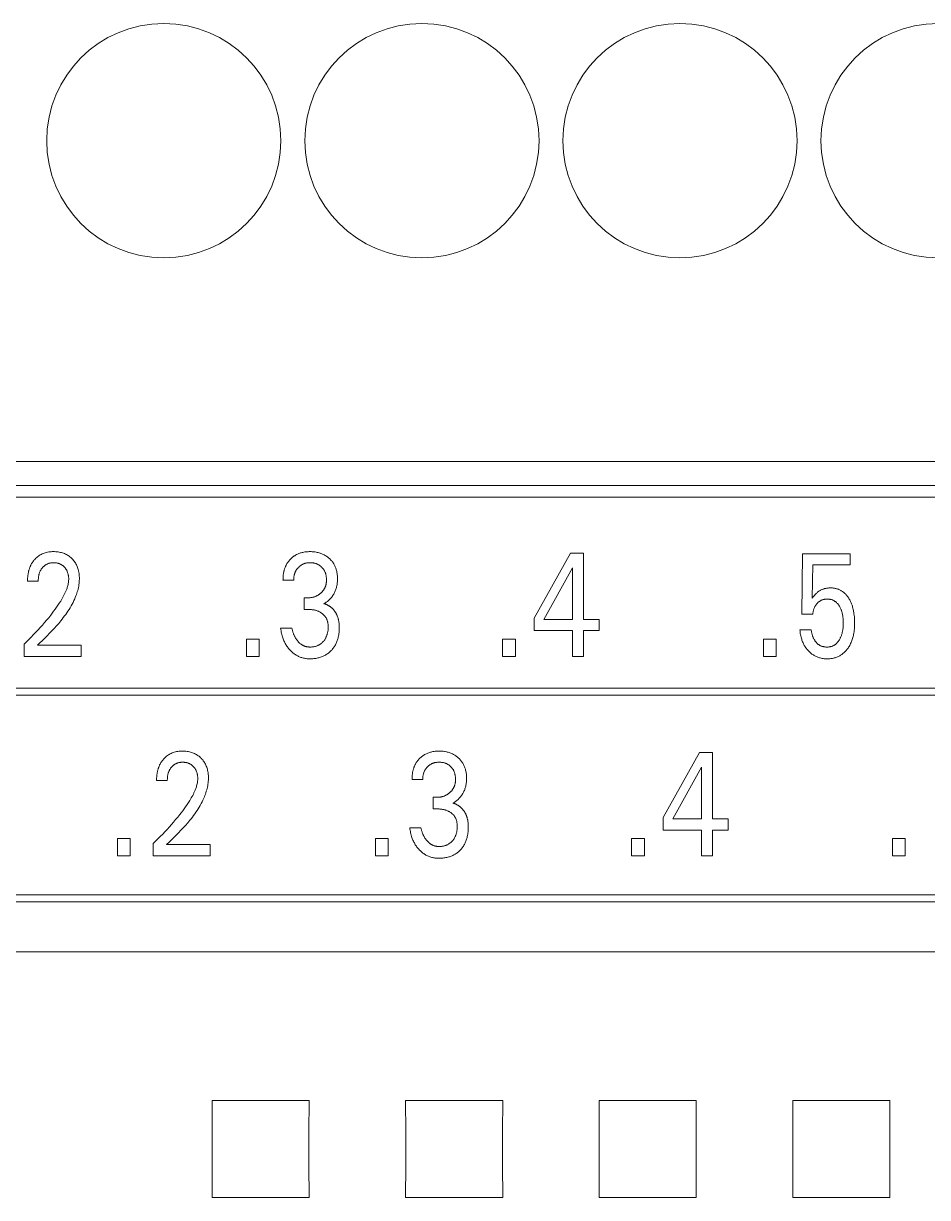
# Model space of a CAD drawing. Header units: millimetres. Extents: x 0 to 420, y 0 to 297.
# Drawn here: x 214.25 to 228.26, y 182.96 to 201.15 of the extents above; entities that cross this region are included whole.
import ezdxf

# ---------------------------------------------------------------- set-up
doc = ezdxf.new("R2010")
doc.units = ezdxf.units.MM
doc.layers.add('eProC - L2', color=41, linetype='Continuous', lineweight=20)

msp = doc.modelspace()

# ---------------------------------------------------------------- linework, layer by layer
at = {"layer": 'eProC - L2', "linetype": 'Continuous'}
for p, q in [((194.214, 194.363), (238.634, 194.363)), ((194.214, 193.996), (238.634, 193.996)), ((237.924, 193.815), (193.424, 193.815)), ((222.164, 191.939), (222.728, 192.945)), ((222.728, 192.945), (222.93, 192.945)), ((222.93, 192.945), (222.93, 191.92)), ((226.311, 192.001), (226.322, 192.936)), ((226.322, 192.936), (227.063, 192.936)), ((227.063, 192.936), (227.063, 192.762)), ((222.759, 192.718), (222.313, 191.92)), ((222.759, 191.92), (222.759, 192.718)), ((226.482, 192.762), (226.472, 192.247)), ((227.063, 192.762), (226.482, 192.762)), ((214.478, 192.513), (214.312, 192.513)), ((218.437, 192.529), (218.271, 192.529)), ((218.598, 192.073), (218.598, 192.253)), ((218.598, 192.253), (218.655, 192.253)), ((218.668, 192.073), (218.598, 192.073)), ((222.164, 191.746), (222.164, 191.939)), ((222.313, 191.92), (222.759, 191.92)), ((222.93, 191.92), (223.172, 191.92)), ((223.172, 191.92), (223.172, 191.746)), ((226.482, 192.001), (226.311, 192.001)), ((218.235, 191.782), (218.41, 191.782)), ((222.759, 191.746), (222.164, 191.746)), ((222.759, 191.345), (222.759, 191.746)), ((222.93, 191.746), (222.93, 191.345)), ((223.172, 191.746), (222.93, 191.746)), ((226.282, 191.757), (226.457, 191.757)), ((214.26, 191.345), (214.26, 191.537)), ((214.468, 191.52), (215.142, 191.52)), ((215.142, 191.52), (215.142, 191.345)), ((217.705, 191.345), (217.705, 191.615)), ((217.705, 191.615), (217.902, 191.615)), ((217.902, 191.615), (217.902, 191.345)), ((221.675, 191.345), (221.675, 191.615)), ((221.675, 191.615), (221.873, 191.615)), ((221.873, 191.615), (221.873, 191.345)), ((225.718, 191.345), (225.718, 191.615)), ((225.718, 191.615), (225.915, 191.615)), ((225.915, 191.615), (225.915, 191.345)), ((215.142, 191.345), (214.26, 191.345)), ((217.902, 191.345), (217.705, 191.345)), ((221.873, 191.345), (221.675, 191.345)), ((222.93, 191.345), (222.759, 191.345)), ((225.915, 191.345), (225.718, 191.345)), ((200.525, 190.855), (235.806, 190.855)), ((200.415, 190.745), (235.916, 190.745)), ((224.164, 188.849), (224.728, 189.855)), ((224.728, 189.855), (224.93, 189.855)), ((224.93, 189.855), (224.93, 188.83)), ((224.759, 189.628), (224.313, 188.83)), ((224.759, 188.83), (224.759, 189.628)), ((216.478, 189.423), (216.312, 189.423)), ((220.437, 189.439), (220.271, 189.439)), ((220.598, 188.983), (220.598, 189.163)), ((220.598, 189.163), (220.655, 189.163)), ((220.668, 188.983), (220.598, 188.983)), ((224.164, 188.656), (224.164, 188.849)), ((224.313, 188.83), (224.759, 188.83)), ((224.93, 188.83), (225.172, 188.83)), ((225.172, 188.83), (225.172, 188.656)), ((220.235, 188.692), (220.41, 188.692)), ((224.759, 188.656), (224.164, 188.656)), ((224.759, 188.255), (224.759, 188.656)), ((224.93, 188.656), (224.93, 188.255)), ((225.172, 188.656), (224.93, 188.656)), ((215.705, 188.255), (215.705, 188.525)), ((215.705, 188.525), (215.903, 188.525)), ((215.903, 188.525), (215.903, 188.255)), ((216.26, 188.255), (216.26, 188.447)), ((216.468, 188.43), (217.142, 188.43)), ((217.142, 188.43), (217.142, 188.255)), ((219.705, 188.255), (219.705, 188.525)), ((219.705, 188.525), (219.902, 188.525)), ((219.902, 188.525), (219.902, 188.255)), ((223.675, 188.255), (223.675, 188.525)), ((223.675, 188.525), (223.873, 188.525)), ((223.873, 188.525), (223.873, 188.255)), ((227.718, 188.255), (227.718, 188.525)), ((227.718, 188.525), (227.915, 188.525)), ((227.915, 188.525), (227.915, 188.255)), ((215.903, 188.255), (215.705, 188.255)), ((217.142, 188.255), (216.26, 188.255)), ((219.902, 188.255), (219.705, 188.255)), ((223.873, 188.255), (223.675, 188.255)), ((224.93, 188.255), (224.759, 188.255)), ((227.915, 188.255), (227.718, 188.255)), ((202.346, 187.545), (237.934, 187.545)), ((202.456, 187.655), (237.824, 187.655)), ((243.537, 186.772), (178.324, 186.771)), ((218.676, 184.467), (217.172, 184.467)), ((221.676, 184.467), (220.172, 184.467)), ((224.676, 184.467), (223.172, 184.467)), ((227.676, 184.467), (226.172, 184.467)), ((218.676, 182.964), (217.172, 182.964)), ((221.676, 182.964), (220.172, 182.964)), ((224.676, 182.964), (223.172, 182.964)), ((227.676, 182.964), (226.172, 182.964))]:
    msp.add_line(p, q, dxfattribs=at)
for points in [[(214.468, 191.52), (214.505, 191.557), (214.542, 191.594), (214.58, 191.63), (214.616, 191.667), (214.653, 191.705), (214.689, 191.742), (214.725, 191.78), (214.76, 191.819), (214.795, 191.858), (214.828, 191.898), (214.848, 191.922), (214.867, 191.947), (214.886, 191.972), (214.904, 191.997), (214.922, 192.022), (214.939, 192.048), (214.956, 192.074), (214.973, 192.101), (214.988, 192.128), (215.003, 192.155), (215.018, 192.183), (215.031, 192.211), (215.044, 192.24), (215.053, 192.261), (215.061, 192.282), (215.069, 192.303), (215.077, 192.324), (215.083, 192.346), (215.09, 192.368), (215.095, 192.39), (215.1, 192.412), (215.105, 192.434), (215.109, 192.456), (215.112, 192.478), (215.114, 192.5), (215.115, 192.523), (215.116, 192.545), (215.116, 192.567), (215.115, 192.588), (215.113, 192.61), (215.111, 192.631), (215.107, 192.653), (215.103, 192.674), (215.099, 192.69), (215.094, 192.706), (215.089, 192.721), (215.083, 192.737), (215.077, 192.752), (215.07, 192.767), (215.062, 192.781), (215.054, 192.795), (215.045, 192.808), (215.036, 192.82), (215.027, 192.833), (215.016, 192.845), (215.006, 192.856), (214.994, 192.867), (214.982, 192.878), (214.97, 192.889), (214.957, 192.898), (214.943, 192.907), (214.93, 192.916), (214.915, 192.924), (214.9, 192.931), (214.885, 192.938), (214.87, 192.944), (214.854, 192.949), (214.838, 192.954), (214.822, 192.958), (214.804, 192.962), (214.786, 192.964), (214.768, 192.967), (214.75, 192.968), (214.732, 192.969), (214.714, 192.969), (214.696, 192.969), (214.677, 192.968), (214.659, 192.966), (214.64, 192.964), (214.622, 192.961), (214.604, 192.956), (214.587, 192.952), (214.571, 192.947), (214.555, 192.941), (214.539, 192.934), (214.524, 192.926), (214.509, 192.918), (214.495, 192.909), (214.481, 192.9), (214.468, 192.89), (214.455, 192.879), (214.443, 192.868)], [(218.906, 192.164), (218.917, 192.17), (218.928, 192.177), (218.939, 192.184), (218.949, 192.192), (218.96, 192.199), (218.97, 192.208), (218.98, 192.216), (218.99, 192.225), (218.999, 192.235), (219.008, 192.244), (219.018, 192.255), (219.026, 192.265), (219.035, 192.276), (219.043, 192.287), (219.05, 192.299), (219.057, 192.31), (219.064, 192.322), (219.07, 192.335), (219.076, 192.347), (219.082, 192.36), (219.087, 192.373), (219.092, 192.386), (219.096, 192.4), (219.1, 192.413), (219.103, 192.427), (219.106, 192.441), (219.109, 192.456), (219.111, 192.471), (219.113, 192.487), (219.114, 192.502), (219.115, 192.517), (219.116, 192.532), (219.116, 192.547), (219.116, 192.564), (219.115, 192.58), (219.114, 192.596), (219.113, 192.612), (219.111, 192.628), (219.108, 192.644), (219.105, 192.659), (219.101, 192.675), (219.098, 192.687), (219.094, 192.7), (219.09, 192.712), (219.085, 192.724), (219.08, 192.736), (219.075, 192.748), (219.069, 192.76), (219.063, 192.771), (219.057, 192.782), (219.05, 192.793), (219.043, 192.804), (219.035, 192.814), (219.027, 192.824), (219.019, 192.834), (219.01, 192.843), (219.001, 192.852), (218.992, 192.861), (218.983, 192.87), (218.972, 192.879), (218.96, 192.888), (218.949, 192.896), (218.937, 192.904), (218.925, 192.911), (218.912, 192.918), (218.899, 192.925), (218.886, 192.931), (218.873, 192.937), (218.859, 192.942), (218.845, 192.947), (218.831, 192.951), (218.817, 192.955), (218.803, 192.958), (218.787, 192.961), (218.772, 192.964), (218.756, 192.966), (218.741, 192.967), (218.725, 192.968), (218.709, 192.969), (218.693, 192.969), (218.677, 192.969), (218.661, 192.968), (218.644, 192.967), (218.628, 192.966), (218.612, 192.964), (218.596, 192.961), (218.58, 192.958), (218.567, 192.955), (218.555, 192.951), (218.542, 192.948), (218.53, 192.943), (218.518, 192.939), (218.506, 192.934), (218.494, 192.929), (218.482, 192.923), (218.467, 192.915)], [(214.443, 192.868), (214.436, 192.861), (214.428, 192.854), (214.423, 192.848), (214.418, 192.842), (214.412, 192.836), (214.407, 192.829), (214.402, 192.823), (214.398, 192.816), (214.393, 192.81), (214.388, 192.803), (214.384, 192.796), (214.38, 192.79), (214.375, 192.783), (214.371, 192.776), (214.368, 192.769), (214.364, 192.761), (214.36, 192.754), (214.357, 192.746), (214.353, 192.738), (214.35, 192.73), (214.347, 192.722), (214.344, 192.714), (214.341, 192.706), (214.338, 192.698), (214.336, 192.69), (214.333, 192.681), (214.331, 192.673), (214.329, 192.665), (214.327, 192.656), (214.325, 192.648), (214.323, 192.638), (214.321, 192.628), (214.32, 192.617), (214.318, 192.607), (214.317, 192.597), (214.316, 192.586), (214.315, 192.576), (214.314, 192.565), (214.313, 192.555), (214.313, 192.545), (214.313, 192.534), (214.312, 192.524), (214.312, 192.513)], [(214.478, 192.513), (214.478, 192.524), (214.479, 192.534), (214.479, 192.544), (214.48, 192.554), (214.481, 192.565), (214.482, 192.575), (214.484, 192.585), (214.486, 192.595), (214.487, 192.604), (214.489, 192.613), (214.492, 192.622), (214.494, 192.63), (214.497, 192.639), (214.5, 192.647), (214.503, 192.656), (214.507, 192.664), (214.51, 192.671), (214.514, 192.678), (214.517, 192.684), (214.521, 192.691), (214.525, 192.697), (214.529, 192.703), (214.534, 192.709), (214.538, 192.715), (214.543, 192.721), (214.548, 192.726), (214.553, 192.732), (214.558, 192.737), (214.563, 192.741), (214.568, 192.746), (214.574, 192.751), (214.579, 192.755), (214.585, 192.759), (214.591, 192.763), (214.597, 192.767), (214.603, 192.77), (214.609, 192.774), (214.615, 192.777), (214.622, 192.779), (214.628, 192.782), (214.635, 192.784), (214.641, 192.787), (214.648, 192.789), (214.656, 192.791), (214.664, 192.792), (214.673, 192.794), (214.681, 192.795), (214.689, 192.796), (214.697, 192.796), (214.706, 192.797), (214.714, 192.797), (214.722, 192.797), (214.73, 192.797), (214.739, 192.796), (214.747, 192.795), (214.755, 192.794), (214.763, 192.793), (214.771, 192.792), (214.779, 192.79), (214.786, 192.788), (214.793, 192.786), (214.8, 192.783), (214.807, 192.781), (214.814, 192.778), (214.821, 192.775), (214.828, 192.772), (214.834, 192.768), (214.841, 192.764), (214.847, 192.761), (214.853, 192.756), (214.859, 192.752), (214.865, 192.747), (214.87, 192.742), (214.876, 192.737), (214.881, 192.732), (214.886, 192.727), (214.891, 192.722), (214.896, 192.716), (214.9, 192.71), (214.904, 192.704), (214.908, 192.698), (214.912, 192.692), (214.916, 192.686), (214.919, 192.68), (214.923, 192.673), (214.926, 192.666), (214.929, 192.659), (214.932, 192.652), (214.934, 192.644), (214.937, 192.637), (214.939, 192.629), (214.941, 192.622), (214.942, 192.614), (214.944, 192.606), (214.946, 192.597), (214.947, 192.588), (214.948, 192.58), (214.949, 192.571), (214.95, 192.562), (214.95, 192.554), (214.95, 192.545), (214.95, 192.536)], [(218.467, 192.915), (218.46, 192.911), (218.453, 192.906), (218.446, 192.902), (218.439, 192.897), (218.432, 192.892), (218.425, 192.887), (218.419, 192.882), (218.412, 192.876), (218.406, 192.871), (218.399, 192.865), (218.393, 192.859), (218.388, 192.854), (218.382, 192.848), (218.376, 192.842), (218.371, 192.836), (218.366, 192.829), (218.36, 192.823), (218.355, 192.817), (218.35, 192.81), (218.346, 192.803), (218.341, 192.797), (218.337, 192.79), (218.332, 192.783), (218.328, 192.776), (218.324, 192.768), (218.32, 192.761), (218.316, 192.753), (218.313, 192.745), (218.309, 192.737), (218.306, 192.729), (218.303, 192.721), (218.3, 192.713), (218.297, 192.705), (218.295, 192.697), (218.292, 192.689), (218.29, 192.681), (218.288, 192.672), (218.286, 192.664), (218.283, 192.654), (218.281, 192.643), (218.28, 192.633), (218.278, 192.623), (218.276, 192.613), (218.275, 192.602), (218.274, 192.592), (218.273, 192.581), (218.273, 192.571), (218.272, 192.561), (218.272, 192.55), (218.272, 192.54), (218.271, 192.529)], [(218.437, 192.529), (218.438, 192.538), (218.438, 192.547), (218.438, 192.556), (218.439, 192.565), (218.44, 192.574), (218.441, 192.583), (218.443, 192.592), (218.444, 192.6), (218.446, 192.609), (218.448, 192.617), (218.45, 192.625), (218.453, 192.632), (218.455, 192.64), (218.458, 192.648), (218.461, 192.655), (218.465, 192.662), (218.468, 192.669), (218.472, 192.676), (218.476, 192.683), (218.48, 192.69), (218.485, 192.696), (218.489, 192.702), (218.494, 192.708), (218.499, 192.714), (218.505, 192.72), (218.51, 192.726), (218.516, 192.731), (218.521, 192.736), (218.527, 192.742), (218.533, 192.746), (218.54, 192.751), (218.546, 192.756), (218.553, 192.76), (218.559, 192.764), (218.566, 192.768), (218.573, 192.771), (218.58, 192.775), (218.587, 192.778), (218.595, 192.781), (218.602, 192.783), (218.61, 192.786), (218.617, 192.788), (218.625, 192.79), (218.633, 192.791), (218.641, 192.793), (218.65, 192.794), (218.658, 192.795), (218.666, 192.796), (218.675, 192.797), (218.683, 192.797), (218.691, 192.797), (218.7, 192.797), (218.709, 192.797), (218.717, 192.796), (218.726, 192.795), (218.734, 192.794), (218.743, 192.793), (218.751, 192.791), (218.76, 192.79), (218.767, 192.788), (218.775, 192.786), (218.783, 192.783), (218.79, 192.781), (218.797, 192.778), (218.805, 192.775), (218.812, 192.771), (218.819, 192.768), (218.826, 192.764), (218.832, 192.76), (218.839, 192.756), (218.845, 192.751), (218.852, 192.746), (218.858, 192.742), (218.864, 192.736), (218.869, 192.731), (218.875, 192.726), (218.88, 192.72), (218.885, 192.714), (218.89, 192.709), (218.895, 192.702), (218.899, 192.696), (218.904, 192.69), (218.908, 192.683), (218.912, 192.677), (218.915, 192.67), (218.919, 192.662), (218.922, 192.655), (218.925, 192.647), (218.928, 192.64), (218.931, 192.632), (218.933, 192.624), (218.935, 192.617), (218.937, 192.609), (218.939, 192.6), (218.941, 192.591), (218.942, 192.582), (218.943, 192.573), (218.944, 192.564), (218.945, 192.554), (218.945, 192.545), (218.945, 192.536), (218.946, 192.527)], [(214.95, 192.536), (214.949, 192.521), (214.948, 192.506), (214.946, 192.491), (214.944, 192.476), (214.941, 192.461), (214.937, 192.446), (214.933, 192.431), (214.929, 192.417), (214.924, 192.402), (214.919, 192.388), (214.911, 192.366), (214.902, 192.345), (214.892, 192.324), (214.882, 192.304), (214.872, 192.283), (214.861, 192.263), (214.849, 192.243), (214.838, 192.224), (214.826, 192.204), (214.805, 192.172), (214.784, 192.14), (214.762, 192.108), (214.74, 192.077), (214.717, 192.046), (214.694, 192.015), (214.671, 191.985), (214.64, 191.946), (214.608, 191.908), (214.576, 191.87), (214.544, 191.832), (214.51, 191.794), (214.476, 191.756), (214.441, 191.719), (214.407, 191.683), (214.37, 191.646), (214.334, 191.609), (214.297, 191.573), (214.26, 191.537)], [(218.946, 192.527), (218.945, 192.52), (218.945, 192.512), (218.945, 192.505), (218.944, 192.498), (218.943, 192.49), (218.942, 192.483), (218.941, 192.475), (218.94, 192.468), (218.938, 192.461), (218.937, 192.454), (218.935, 192.447), (218.933, 192.44), (218.931, 192.434), (218.929, 192.428), (218.926, 192.422), (218.924, 192.417), (218.921, 192.411), (218.918, 192.405), (218.916, 192.399), (218.912, 192.394), (218.909, 192.388), (218.906, 192.383), (218.902, 192.377), (218.899, 192.372), (218.895, 192.367), (218.891, 192.361), (218.886, 192.356), (218.882, 192.351), (218.878, 192.347), (218.873, 192.342), (218.868, 192.337), (218.863, 192.333), (218.859, 192.328), (218.854, 192.324), (218.848, 192.32), (218.843, 192.315), (218.837, 192.311), (218.832, 192.307), (218.826, 192.303), (218.82, 192.299), (218.814, 192.296), (218.808, 192.292), (218.802, 192.289), (218.796, 192.285), (218.79, 192.282), (218.783, 192.279), (218.776, 192.276), (218.769, 192.273), (218.762, 192.271), (218.755, 192.268), (218.747, 192.266), (218.74, 192.264), (218.733, 192.262), (218.725, 192.26), (218.718, 192.258), (218.71, 192.257), (218.702, 192.256), (218.694, 192.255), (218.687, 192.254), (218.679, 192.253), (218.671, 192.253), (218.663, 192.253), (218.655, 192.253)], [(227.124, 191.982), (227.12, 192.011), (227.118, 192.027), (227.115, 192.043), (227.112, 192.059), (227.108, 192.075), (227.104, 192.091), (227.1, 192.107), (227.095, 192.123), (227.09, 192.138), (227.086, 192.151), (227.081, 192.163), (227.076, 192.175), (227.071, 192.188), (227.066, 192.199), (227.06, 192.211), (227.054, 192.223), (227.047, 192.235), (227.04, 192.246), (227.035, 192.255), (227.029, 192.264), (227.022, 192.273), (227.016, 192.281), (227.009, 192.29), (227.002, 192.298), (226.995, 192.306), (226.988, 192.313), (226.98, 192.321), (226.972, 192.328), (226.964, 192.335), (226.957, 192.342), (226.949, 192.348), (226.941, 192.353), (226.932, 192.359), (226.924, 192.364), (226.915, 192.369), (226.906, 192.373), (226.897, 192.378), (226.888, 192.382), (226.879, 192.386), (226.87, 192.389), (226.86, 192.392), (226.85, 192.395), (226.84, 192.398), (226.829, 192.4), (226.819, 192.402), (226.809, 192.403), (226.798, 192.405), (226.788, 192.406), (226.777, 192.406), (226.767, 192.407), (226.756, 192.407), (226.745, 192.407), (226.733, 192.406), (226.721, 192.405), (226.709, 192.404), (226.697, 192.402), (226.686, 192.4), (226.674, 192.398), (226.665, 192.396), (226.656, 192.393), (226.647, 192.39), (226.637, 192.387), (226.628, 192.383), (226.62, 192.38), (226.611, 192.375), (226.602, 192.371), (226.594, 192.366), (226.586, 192.361), (226.578, 192.356), (226.57, 192.351), (226.562, 192.345), (226.555, 192.339), (226.548, 192.333), (226.54, 192.326), (226.53, 192.316), (226.52, 192.305), (226.508, 192.292), (226.497, 192.278), (226.485, 192.263), (226.472, 192.247)], [(226.482, 192.001), (226.483, 192.011), (226.484, 192.02), (226.486, 192.03), (226.488, 192.04), (226.49, 192.049), (226.492, 192.059), (226.495, 192.068), (226.497, 192.077), (226.5, 192.085), (226.503, 192.094), (226.507, 192.102), (226.511, 192.11), (226.515, 192.118), (226.519, 192.126), (226.524, 192.133), (226.528, 192.14), (226.533, 192.147), (226.539, 192.154), (226.544, 192.161), (226.55, 192.167), (226.556, 192.173), (226.562, 192.179), (226.567, 192.184), (226.574, 192.189), (226.58, 192.194), (226.586, 192.199), (226.593, 192.203), (226.6, 192.207), (226.606, 192.211), (226.613, 192.215), (226.62, 192.218), (226.627, 192.221), (226.635, 192.223), (226.642, 192.226), (226.649, 192.228), (226.657, 192.23), (226.665, 192.231), (226.673, 192.232), (226.681, 192.233), (226.689, 192.234), (226.697, 192.234), (226.706, 192.235), (226.713, 192.234), (226.721, 192.234), (226.729, 192.233), (226.736, 192.233), (226.744, 192.232), (226.751, 192.23), (226.759, 192.229), (226.766, 192.227), (226.774, 192.225), (226.781, 192.222), (226.788, 192.22), (226.795, 192.217), (226.801, 192.214), (226.808, 192.21), (226.814, 192.207), (226.82, 192.203), (226.826, 192.199), (226.832, 192.194), (226.838, 192.19), (226.844, 192.185), (226.85, 192.179), (226.857, 192.173), (226.863, 192.166), (226.869, 192.16), (226.874, 192.153), (226.88, 192.146), (226.885, 192.138), (226.89, 192.131), (226.894, 192.123), (226.899, 192.115), (226.904, 192.106), (226.909, 192.097), (226.913, 192.088), (226.917, 192.079), (226.921, 192.069), (226.925, 192.06), (226.928, 192.05), (226.932, 192.038), (226.935, 192.026), (226.939, 192.014), (226.942, 192.002), (226.944, 191.99), (226.946, 191.977), (226.948, 191.965), (226.95, 191.951), (226.952, 191.937), (226.953, 191.922), (226.954, 191.908), (226.955, 191.894), (226.955, 191.88), (226.955, 191.866), (226.955, 191.85), (226.954, 191.834), (226.954, 191.818), (226.952, 191.802), (226.951, 191.786)], [(218.668, 192.073), (218.679, 192.073), (218.69, 192.073), (218.7, 192.072), (218.711, 192.072), (218.722, 192.07), (218.733, 192.069), (218.744, 192.067), (218.753, 192.065), (218.763, 192.063), (218.773, 192.061), (218.783, 192.058), (218.792, 192.055), (218.802, 192.052), (218.811, 192.048), (218.82, 192.045), (218.829, 192.041), (218.837, 192.036), (218.846, 192.032), (218.854, 192.027), (218.862, 192.022), (218.87, 192.017), (218.877, 192.012), (218.883, 192.007), (218.889, 192.002), (218.895, 191.997), (218.901, 191.992), (218.906, 191.986), (218.912, 191.981), (218.917, 191.975), (218.922, 191.969), (218.927, 191.962), (218.931, 191.956), (218.935, 191.949), (218.939, 191.943), (218.943, 191.936), (218.947, 191.929), (218.95, 191.922), (218.953, 191.915), (218.956, 191.908), (218.958, 191.9), (218.961, 191.893), (218.963, 191.884), (218.965, 191.874), (218.967, 191.865), (218.968, 191.856), (218.97, 191.846), (218.971, 191.837), (218.971, 191.827), (218.972, 191.818), (218.972, 191.808), (218.972, 191.796), (218.971, 191.784), (218.971, 191.773), (218.97, 191.761), (218.969, 191.749), (218.967, 191.738), (218.965, 191.726), (218.963, 191.714), (218.961, 191.705), (218.958, 191.696), (218.956, 191.687), (218.953, 191.678), (218.95, 191.669), (218.947, 191.661), (218.943, 191.652), (218.94, 191.644), (218.936, 191.635), (218.931, 191.628), (218.927, 191.62), (218.923, 191.612), (218.918, 191.605), (218.913, 191.598), (218.907, 191.591), (218.902, 191.584), (218.896, 191.578), (218.89, 191.571), (218.884, 191.565), (218.877, 191.559), (218.871, 191.553), (218.864, 191.547), (218.857, 191.541), (218.849, 191.536), (218.842, 191.531), (218.834, 191.526), (218.826, 191.522), (218.818, 191.518), (218.81, 191.514), (218.802, 191.511), (218.793, 191.507), (218.785, 191.505), (218.776, 191.502), (218.768, 191.5), (218.758, 191.497), (218.749, 191.495), (218.739, 191.494), (218.729, 191.493), (218.72, 191.492), (218.71, 191.491), (218.7, 191.491), (218.691, 191.491)], [(219.138, 191.879), (219.136, 191.887), (219.135, 191.894), (219.134, 191.902), (219.132, 191.91), (219.13, 191.917), (219.128, 191.925), (219.126, 191.933), (219.124, 191.94), (219.122, 191.948), (219.119, 191.955), (219.117, 191.963), (219.114, 191.969), (219.112, 191.976), (219.109, 191.982), (219.106, 191.989), (219.103, 191.995), (219.1, 192.001), (219.097, 192.007), (219.093, 192.014), (219.09, 192.02), (219.086, 192.026), (219.082, 192.032), (219.078, 192.038), (219.074, 192.043), (219.07, 192.049), (219.066, 192.055), (219.061, 192.06), (219.057, 192.066), (219.052, 192.071), (219.047, 192.076), (219.043, 192.082), (219.038, 192.087), (219.033, 192.091), (219.028, 192.096), (219.023, 192.1), (219.018, 192.105), (219.012, 192.109), (219.007, 192.113), (219.002, 192.117), (218.996, 192.121), (218.991, 192.125), (218.985, 192.129), (218.979, 192.132), (218.973, 192.136), (218.968, 192.139), (218.962, 192.142), (218.956, 192.145), (218.95, 192.148), (218.943, 192.151), (218.937, 192.154), (218.931, 192.156), (218.925, 192.158), (218.918, 192.16), (218.912, 192.162), (218.906, 192.164)], [(218.235, 191.782), (218.238, 191.762), (218.241, 191.743), (218.245, 191.724), (218.249, 191.704), (218.253, 191.685), (218.258, 191.666), (218.264, 191.647), (218.269, 191.632), (218.274, 191.617), (218.28, 191.602), (218.286, 191.588), (218.293, 191.574), (218.3, 191.559), (218.307, 191.546), (218.315, 191.532), (218.322, 191.519), (218.33, 191.506), (218.339, 191.494), (218.348, 191.482), (218.357, 191.47), (218.367, 191.459), (218.376, 191.448), (218.387, 191.437), (218.397, 191.427), (218.407, 191.417), (218.418, 191.408), (218.429, 191.398), (218.44, 191.39), (218.452, 191.381), (218.463, 191.373), (218.475, 191.366), (218.487, 191.359), (218.499, 191.353), (218.512, 191.347), (218.524, 191.341), (218.537, 191.336), (218.55, 191.331), (218.563, 191.327), (218.576, 191.323), (218.59, 191.32), (218.604, 191.317), (218.618, 191.315), (218.632, 191.313), (218.646, 191.311), (218.66, 191.31), (218.675, 191.31), (218.689, 191.309), (218.704, 191.309), (218.72, 191.31), (218.735, 191.311), (218.75, 191.312), (218.766, 191.314), (218.781, 191.316), (218.796, 191.319), (218.811, 191.322), (218.825, 191.325), (218.839, 191.329), (218.852, 191.333), (218.866, 191.338), (218.879, 191.343), (218.892, 191.348), (218.905, 191.354), (218.917, 191.361), (218.93, 191.367), (218.941, 191.374), (218.953, 191.382), (218.965, 191.39), (218.976, 191.398), (218.986, 191.406), (218.997, 191.415), (219.007, 191.425), (219.017, 191.435), (219.027, 191.445), (219.036, 191.455), (219.045, 191.466), (219.053, 191.477), (219.061, 191.488), (219.069, 191.499), (219.076, 191.511), (219.083, 191.523), (219.09, 191.536), (219.096, 191.549), (219.102, 191.562), (219.107, 191.576), (219.112, 191.59), (219.117, 191.603), (219.121, 191.617), (219.125, 191.631), (219.128, 191.646), (219.132, 191.664), (219.135, 191.682), (219.138, 191.7), (219.14, 191.718), (219.141, 191.737), (219.142, 191.755), (219.143, 191.774), (219.143, 191.792), (219.143, 191.81), (219.142, 191.827), (219.141, 191.844), (219.14, 191.862), (219.138, 191.879)], [(226.282, 191.757), (226.284, 191.738), (226.286, 191.72), (226.289, 191.701), (226.292, 191.682), (226.296, 191.664), (226.3, 191.645), (226.305, 191.627), (226.31, 191.613), (226.314, 191.599), (226.32, 191.584), (226.325, 191.571), (226.331, 191.557), (226.337, 191.543), (226.344, 191.53), (226.351, 191.517), (226.359, 191.504), (226.366, 191.492), (226.374, 191.481), (226.383, 191.469), (226.391, 191.458), (226.4, 191.447), (226.41, 191.436), (226.42, 191.426), (226.429, 191.417), (226.439, 191.408), (226.449, 191.399), (226.459, 191.391), (226.469, 191.383), (226.48, 191.375), (226.491, 191.368), (226.502, 191.361), (226.514, 191.355), (226.525, 191.349), (226.537, 191.343), (226.549, 191.338), (226.561, 191.334), (226.573, 191.329), (226.585, 191.326), (226.598, 191.322), (226.613, 191.319), (226.628, 191.316), (226.643, 191.313), (226.659, 191.311), (226.674, 191.31), (226.69, 191.309), (226.706, 191.309), (226.719, 191.309), (226.733, 191.31), (226.747, 191.311), (226.761, 191.312), (226.775, 191.314), (226.789, 191.316), (226.802, 191.319), (226.816, 191.322), (226.829, 191.326), (226.841, 191.33), (226.854, 191.335), (226.866, 191.339), (226.878, 191.345), (226.889, 191.35), (226.901, 191.356), (226.912, 191.363), (226.923, 191.37), (226.934, 191.377), (226.945, 191.385), (226.955, 191.394), (226.965, 191.403), (226.975, 191.412), (226.985, 191.421), (226.994, 191.431), (227.003, 191.441), (227.011, 191.452), (227.019, 191.462), (227.029, 191.475), (227.038, 191.488), (227.046, 191.502), (227.054, 191.516), (227.061, 191.53), (227.068, 191.544), (227.075, 191.559), (227.081, 191.573), (227.087, 191.59), (227.093, 191.606), (227.098, 191.623), (227.103, 191.639), (227.107, 191.656), (227.111, 191.673), (227.115, 191.69), (227.118, 191.707), (227.121, 191.729), (227.124, 191.752), (227.126, 191.774), (227.128, 191.796), (227.129, 191.819), (227.13, 191.841), (227.13, 191.864), (227.13, 191.887), (227.129, 191.911), (227.128, 191.935), (227.126, 191.958), (227.124, 191.982)], [(218.691, 191.491), (218.684, 191.491), (218.677, 191.491), (218.67, 191.492), (218.663, 191.492), (218.657, 191.493), (218.65, 191.494), (218.643, 191.495), (218.636, 191.496), (218.63, 191.498), (218.623, 191.5), (218.617, 191.501), (218.612, 191.503), (218.606, 191.505), (218.6, 191.508), (218.595, 191.51), (218.589, 191.512), (218.584, 191.515), (218.578, 191.518), (218.573, 191.521), (218.568, 191.524), (218.563, 191.527), (218.557, 191.531), (218.551, 191.535), (218.545, 191.539), (218.54, 191.543), (218.535, 191.548), (218.529, 191.553), (218.524, 191.557), (218.519, 191.562), (218.514, 191.567), (218.509, 191.572), (218.504, 191.578), (218.499, 191.584), (218.494, 191.59), (218.489, 191.597), (218.484, 191.603), (218.479, 191.61), (218.475, 191.616), (218.47, 191.623), (218.466, 191.63), (218.462, 191.637), (218.458, 191.645), (218.454, 191.652), (218.45, 191.66), (218.446, 191.668), (218.443, 191.676), (218.44, 191.684), (218.436, 191.692), (218.433, 191.7), (218.43, 191.71), (218.426, 191.72), (218.423, 191.73), (218.42, 191.741), (218.418, 191.751), (218.415, 191.761), (218.413, 191.772), (218.41, 191.782)], [(226.951, 191.786), (226.948, 191.766), (226.947, 191.755), (226.945, 191.744), (226.943, 191.733), (226.94, 191.723), (226.938, 191.712), (226.935, 191.701), (226.932, 191.69), (226.928, 191.68), (226.925, 191.67), (226.922, 191.66), (226.918, 191.651), (226.914, 191.641), (226.909, 191.632), (226.905, 191.623), (226.9, 191.614), (226.895, 191.605), (226.891, 191.598), (226.887, 191.591), (226.882, 191.584), (226.877, 191.578), (226.872, 191.571), (226.867, 191.565), (226.862, 191.559), (226.856, 191.553), (226.851, 191.547), (226.845, 191.542), (226.84, 191.537), (226.834, 191.533), (226.829, 191.529), (226.823, 191.525), (226.818, 191.521), (226.812, 191.518), (226.806, 191.514), (226.8, 191.511), (226.794, 191.508), (226.788, 191.506), (226.781, 191.503), (226.774, 191.501), (226.767, 191.499), (226.759, 191.497), (226.752, 191.495), (226.744, 191.494), (226.737, 191.493), (226.729, 191.492), (226.721, 191.491), (226.713, 191.491), (226.706, 191.491), (226.698, 191.491), (226.691, 191.491), (226.684, 191.491), (226.676, 191.492), (226.669, 191.493), (226.662, 191.494), (226.654, 191.495), (226.647, 191.497), (226.64, 191.498), (226.633, 191.5), (226.626, 191.502), (226.619, 191.505), (226.613, 191.507), (226.606, 191.51), (226.599, 191.513), (226.593, 191.517), (226.587, 191.52), (226.58, 191.524), (226.574, 191.529), (226.568, 191.533), (226.562, 191.538), (226.556, 191.543), (226.551, 191.548), (226.545, 191.553), (226.54, 191.559), (226.535, 191.565), (226.53, 191.571), (226.525, 191.577), (226.521, 191.583), (226.516, 191.589), (226.512, 191.596), (226.508, 191.602), (226.504, 191.609), (226.499, 191.618), (226.495, 191.626), (226.49, 191.635), (226.486, 191.644), (226.483, 191.653), (226.479, 191.662), (226.476, 191.672), (226.473, 191.681), (226.47, 191.69), (226.467, 191.7), (226.465, 191.709), (226.463, 191.719), (226.461, 191.728), (226.46, 191.738), (226.458, 191.747), (226.457, 191.757)], [(216.468, 188.43), (216.505, 188.467), (216.542, 188.504), (216.58, 188.54), (216.616, 188.577), (216.653, 188.615), (216.689, 188.652), (216.725, 188.69), (216.76, 188.729), (216.795, 188.768), (216.828, 188.808), (216.848, 188.832), (216.867, 188.857), (216.886, 188.882), (216.904, 188.907), (216.922, 188.932), (216.939, 188.958), (216.956, 188.984), (216.973, 189.011), (216.988, 189.038), (217.003, 189.065), (217.018, 189.093), (217.031, 189.121), (217.044, 189.15), (217.053, 189.171), (217.061, 189.192), (217.069, 189.213), (217.077, 189.234), (217.083, 189.256), (217.09, 189.278), (217.095, 189.3), (217.1, 189.322), (217.105, 189.344), (217.109, 189.366), (217.112, 189.388), (217.114, 189.41), (217.115, 189.433), (217.116, 189.455), (217.116, 189.477), (217.115, 189.498), (217.113, 189.52), (217.111, 189.541), (217.107, 189.563), (217.103, 189.584), (217.099, 189.6), (217.094, 189.616), (217.089, 189.631), (217.083, 189.647), (217.077, 189.662), (217.07, 189.677), (217.062, 189.691), (217.054, 189.705), (217.045, 189.718), (217.036, 189.73), (217.027, 189.743), (217.016, 189.755), (217.006, 189.766), (216.994, 189.777), (216.982, 189.788), (216.97, 189.799), (216.957, 189.808), (216.943, 189.817), (216.93, 189.826), (216.915, 189.834), (216.9, 189.841), (216.885, 189.848), (216.87, 189.854), (216.854, 189.859), (216.838, 189.864), (216.822, 189.868), (216.804, 189.872), (216.786, 189.874), (216.768, 189.877), (216.75, 189.878), (216.732, 189.879), (216.714, 189.879), (216.696, 189.879), (216.677, 189.878), (216.659, 189.876), (216.64, 189.874), (216.622, 189.871), (216.604, 189.866), (216.587, 189.862), (216.571, 189.857), (216.555, 189.851), (216.539, 189.844), (216.524, 189.836), (216.509, 189.828), (216.495, 189.819), (216.481, 189.81), (216.468, 189.8), (216.455, 189.789), (216.443, 189.778)], [(220.906, 189.074), (220.917, 189.08), (220.928, 189.087), (220.939, 189.094), (220.949, 189.102), (220.96, 189.109), (220.97, 189.118), (220.98, 189.126), (220.99, 189.135), (220.999, 189.145), (221.008, 189.154), (221.018, 189.165), (221.026, 189.175), (221.035, 189.186), (221.043, 189.197), (221.05, 189.209), (221.057, 189.22), (221.064, 189.232), (221.07, 189.245), (221.076, 189.257), (221.082, 189.27), (221.087, 189.283), (221.092, 189.296), (221.096, 189.31), (221.1, 189.323), (221.103, 189.337), (221.106, 189.351), (221.109, 189.366), (221.111, 189.381), (221.113, 189.397), (221.114, 189.412), (221.115, 189.427), (221.116, 189.442), (221.116, 189.457), (221.116, 189.474), (221.115, 189.49), (221.114, 189.506), (221.113, 189.522), (221.111, 189.538), (221.108, 189.554), (221.105, 189.569), (221.101, 189.585), (221.098, 189.597), (221.094, 189.61), (221.09, 189.622), (221.085, 189.634), (221.08, 189.646), (221.075, 189.658), (221.069, 189.67), (221.063, 189.681), (221.057, 189.692), (221.05, 189.703), (221.043, 189.714), (221.035, 189.724), (221.027, 189.734), (221.019, 189.744), (221.01, 189.753), (221.001, 189.762), (220.992, 189.771), (220.983, 189.78), (220.972, 189.789), (220.96, 189.798), (220.949, 189.806), (220.937, 189.814), (220.925, 189.821), (220.912, 189.828), (220.899, 189.835), (220.886, 189.841), (220.873, 189.847), (220.859, 189.852), (220.845, 189.857), (220.831, 189.861), (220.817, 189.865), (220.803, 189.868), (220.787, 189.871), (220.772, 189.874), (220.756, 189.876), (220.741, 189.877), (220.725, 189.878), (220.709, 189.879), (220.693, 189.879), (220.677, 189.879), (220.661, 189.878), (220.644, 189.877), (220.628, 189.876), (220.612, 189.874), (220.596, 189.871), (220.58, 189.868), (220.567, 189.865), (220.555, 189.861), (220.542, 189.858), (220.53, 189.853), (220.518, 189.849), (220.506, 189.844), (220.494, 189.839), (220.482, 189.833), (220.467, 189.825)], [(216.443, 189.778), (216.436, 189.771), (216.428, 189.764), (216.423, 189.758), (216.418, 189.752), (216.412, 189.746), (216.407, 189.739), (216.402, 189.733), (216.398, 189.726), (216.393, 189.72), (216.388, 189.713), (216.384, 189.706), (216.38, 189.7), (216.375, 189.693), (216.371, 189.686), (216.368, 189.679), (216.364, 189.671), (216.36, 189.664), (216.357, 189.656), (216.353, 189.648), (216.35, 189.64), (216.347, 189.632), (216.344, 189.624), (216.341, 189.616), (216.338, 189.608), (216.336, 189.6), (216.333, 189.591), (216.331, 189.583), (216.329, 189.575), (216.327, 189.566), (216.325, 189.558), (216.323, 189.548), (216.321, 189.538), (216.32, 189.527), (216.318, 189.517), (216.317, 189.507), (216.316, 189.496), (216.315, 189.486), (216.314, 189.475), (216.313, 189.465), (216.313, 189.455), (216.313, 189.444), (216.312, 189.434), (216.312, 189.423)], [(216.478, 189.423), (216.478, 189.434), (216.479, 189.444), (216.479, 189.454), (216.48, 189.464), (216.481, 189.475), (216.482, 189.485), (216.484, 189.495), (216.486, 189.505), (216.487, 189.514), (216.489, 189.523), (216.492, 189.532), (216.494, 189.54), (216.497, 189.549), (216.5, 189.557), (216.503, 189.566), (216.507, 189.574), (216.51, 189.581), (216.514, 189.588), (216.517, 189.594), (216.521, 189.601), (216.525, 189.607), (216.529, 189.613), (216.534, 189.619), (216.538, 189.625), (216.543, 189.631), (216.548, 189.636), (216.553, 189.642), (216.558, 189.647), (216.563, 189.651), (216.568, 189.656), (216.574, 189.661), (216.579, 189.665), (216.585, 189.669), (216.591, 189.673), (216.597, 189.677), (216.603, 189.68), (216.609, 189.684), (216.615, 189.687), (216.622, 189.689), (216.628, 189.692), (216.635, 189.694), (216.641, 189.697), (216.648, 189.699), (216.656, 189.701), (216.664, 189.702), (216.673, 189.704), (216.681, 189.705), (216.689, 189.706), (216.697, 189.706), (216.706, 189.707), (216.714, 189.707), (216.722, 189.707), (216.73, 189.707), (216.739, 189.706), (216.747, 189.705), (216.755, 189.704), (216.763, 189.703), (216.771, 189.702), (216.779, 189.7), (216.786, 189.698), (216.793, 189.696), (216.8, 189.693), (216.807, 189.691), (216.814, 189.688), (216.821, 189.685), (216.828, 189.682), (216.834, 189.678), (216.841, 189.674), (216.847, 189.671), (216.853, 189.666), (216.859, 189.662), (216.865, 189.657), (216.87, 189.652), (216.876, 189.647), (216.881, 189.642), (216.886, 189.637), (216.891, 189.632), (216.896, 189.626), (216.9, 189.62), (216.904, 189.614), (216.908, 189.608), (216.912, 189.602), (216.916, 189.596), (216.919, 189.59), (216.923, 189.583), (216.926, 189.576), (216.929, 189.569), (216.932, 189.562), (216.934, 189.554), (216.937, 189.547), (216.939, 189.539), (216.941, 189.532), (216.942, 189.524), (216.944, 189.516), (216.946, 189.507), (216.947, 189.498), (216.948, 189.49), (216.949, 189.481), (216.95, 189.472), (216.95, 189.464), (216.95, 189.455), (216.95, 189.446)], [(220.467, 189.825), (220.46, 189.821), (220.453, 189.816), (220.446, 189.812), (220.439, 189.807), (220.432, 189.802), (220.425, 189.797), (220.419, 189.792), (220.412, 189.786), (220.406, 189.781), (220.399, 189.775), (220.393, 189.769), (220.388, 189.764), (220.382, 189.758), (220.376, 189.752), (220.371, 189.746), (220.366, 189.739), (220.36, 189.733), (220.355, 189.727), (220.35, 189.72), (220.346, 189.713), (220.341, 189.707), (220.337, 189.7), (220.332, 189.693), (220.328, 189.686), (220.324, 189.678), (220.32, 189.671), (220.316, 189.663), (220.313, 189.655), (220.309, 189.647), (220.306, 189.639), (220.303, 189.631), (220.3, 189.623), (220.297, 189.615), (220.295, 189.607), (220.292, 189.599), (220.29, 189.591), (220.288, 189.582), (220.286, 189.574), (220.283, 189.564), (220.281, 189.553), (220.28, 189.543), (220.278, 189.533), (220.276, 189.523), (220.275, 189.512), (220.274, 189.502), (220.273, 189.491), (220.273, 189.481), (220.272, 189.471), (220.272, 189.46), (220.272, 189.45), (220.271, 189.439)], [(220.437, 189.439), (220.438, 189.448), (220.438, 189.457), (220.438, 189.466), (220.439, 189.475), (220.44, 189.484), (220.441, 189.493), (220.443, 189.502), (220.444, 189.51), (220.446, 189.519), (220.448, 189.527), (220.45, 189.535), (220.453, 189.542), (220.455, 189.55), (220.458, 189.558), (220.461, 189.565), (220.465, 189.572), (220.468, 189.579), (220.472, 189.586), (220.476, 189.593), (220.48, 189.6), (220.485, 189.606), (220.489, 189.612), (220.494, 189.618), (220.499, 189.624), (220.505, 189.63), (220.51, 189.636), (220.516, 189.641), (220.521, 189.646), (220.527, 189.652), (220.533, 189.656), (220.54, 189.661), (220.546, 189.666), (220.553, 189.67), (220.559, 189.674), (220.566, 189.678), (220.573, 189.681), (220.58, 189.685), (220.587, 189.688), (220.595, 189.691), (220.602, 189.693), (220.61, 189.696), (220.617, 189.698), (220.625, 189.7), (220.633, 189.701), (220.641, 189.703), (220.65, 189.704), (220.658, 189.705), (220.666, 189.706), (220.675, 189.707), (220.683, 189.707), (220.691, 189.707), (220.7, 189.707), (220.709, 189.707), (220.717, 189.706), (220.726, 189.705), (220.734, 189.704), (220.743, 189.703), (220.751, 189.701), (220.76, 189.7), (220.767, 189.698), (220.775, 189.696), (220.783, 189.693), (220.79, 189.691), (220.797, 189.688), (220.805, 189.685), (220.812, 189.681), (220.819, 189.678), (220.826, 189.674), (220.832, 189.67), (220.839, 189.666), (220.845, 189.661), (220.852, 189.656), (220.858, 189.652), (220.864, 189.646), (220.869, 189.641), (220.875, 189.636), (220.88, 189.63), (220.885, 189.624), (220.89, 189.619), (220.895, 189.612), (220.899, 189.606), (220.904, 189.6), (220.908, 189.593), (220.912, 189.587), (220.915, 189.58), (220.919, 189.572), (220.922, 189.565), (220.925, 189.557), (220.928, 189.55), (220.931, 189.542), (220.933, 189.534), (220.935, 189.527), (220.937, 189.519), (220.939, 189.51), (220.941, 189.501), (220.942, 189.492), (220.943, 189.483), (220.944, 189.474), (220.945, 189.464), (220.945, 189.455), (220.945, 189.446), (220.946, 189.437)], [(216.95, 189.446), (216.949, 189.431), (216.948, 189.416), (216.946, 189.401), (216.944, 189.386), (216.941, 189.371), (216.937, 189.356), (216.933, 189.341), (216.929, 189.327), (216.924, 189.312), (216.919, 189.298), (216.911, 189.276), (216.902, 189.255), (216.892, 189.234), (216.882, 189.214), (216.872, 189.193), (216.861, 189.173), (216.849, 189.153), (216.838, 189.134), (216.826, 189.114), (216.805, 189.082), (216.784, 189.05), (216.762, 189.018), (216.74, 188.987), (216.717, 188.956), (216.694, 188.925), (216.671, 188.895), (216.64, 188.856), (216.608, 188.818), (216.576, 188.78), (216.544, 188.742), (216.51, 188.704), (216.476, 188.666), (216.441, 188.629), (216.407, 188.593), (216.37, 188.556), (216.334, 188.519), (216.297, 188.483), (216.26, 188.447)], [(220.946, 189.437), (220.945, 189.43), (220.945, 189.422), (220.945, 189.415), (220.944, 189.408), (220.943, 189.4), (220.942, 189.393), (220.941, 189.385), (220.94, 189.378), (220.938, 189.371), (220.937, 189.364), (220.935, 189.357), (220.933, 189.35), (220.931, 189.344), (220.929, 189.338), (220.926, 189.332), (220.924, 189.327), (220.921, 189.321), (220.918, 189.315), (220.916, 189.309), (220.912, 189.304), (220.909, 189.298), (220.906, 189.293), (220.902, 189.287), (220.899, 189.282), (220.895, 189.277), (220.891, 189.271), (220.886, 189.266), (220.882, 189.261), (220.878, 189.257), (220.873, 189.252), (220.868, 189.247), (220.863, 189.243), (220.859, 189.238), (220.854, 189.234), (220.848, 189.23), (220.843, 189.225), (220.837, 189.221), (220.832, 189.217), (220.826, 189.213), (220.82, 189.209), (220.814, 189.206), (220.808, 189.202), (220.802, 189.199), (220.796, 189.195), (220.79, 189.192), (220.783, 189.189), (220.776, 189.186), (220.769, 189.183), (220.762, 189.181), (220.755, 189.178), (220.747, 189.176), (220.74, 189.174), (220.733, 189.172), (220.725, 189.17), (220.718, 189.168), (220.71, 189.167), (220.702, 189.166), (220.694, 189.165), (220.687, 189.164), (220.679, 189.163), (220.671, 189.163), (220.663, 189.163), (220.655, 189.163)], [(220.668, 188.983), (220.679, 188.983), (220.69, 188.983), (220.7, 188.982), (220.711, 188.982), (220.722, 188.98), (220.733, 188.979), (220.744, 188.977), (220.753, 188.975), (220.763, 188.973), (220.773, 188.971), (220.783, 188.968), (220.792, 188.965), (220.802, 188.962), (220.811, 188.958), (220.82, 188.955), (220.829, 188.951), (220.837, 188.946), (220.846, 188.942), (220.854, 188.937), (220.862, 188.932), (220.87, 188.927), (220.877, 188.922), (220.883, 188.917), (220.889, 188.912), (220.895, 188.907), (220.901, 188.902), (220.906, 188.896), (220.912, 188.891), (220.917, 188.885), (220.922, 188.879), (220.927, 188.872), (220.931, 188.866), (220.935, 188.859), (220.939, 188.853), (220.943, 188.846), (220.947, 188.839), (220.95, 188.832), (220.953, 188.825), (220.956, 188.818), (220.958, 188.81), (220.961, 188.803), (220.963, 188.794), (220.965, 188.784), (220.967, 188.775), (220.968, 188.766), (220.97, 188.756), (220.971, 188.747), (220.971, 188.737), (220.972, 188.728), (220.972, 188.718), (220.972, 188.706), (220.971, 188.694), (220.971, 188.683), (220.97, 188.671), (220.969, 188.659), (220.967, 188.648), (220.965, 188.636), (220.963, 188.624), (220.961, 188.615), (220.958, 188.606), (220.956, 188.597), (220.953, 188.588), (220.95, 188.579), (220.947, 188.571), (220.943, 188.562), (220.94, 188.554), (220.936, 188.545), (220.931, 188.538), (220.927, 188.53), (220.923, 188.522), (220.918, 188.515), (220.913, 188.508), (220.907, 188.501), (220.902, 188.494), (220.896, 188.488), (220.89, 188.481), (220.884, 188.475), (220.877, 188.469), (220.871, 188.463), (220.864, 188.457), (220.857, 188.451), (220.849, 188.446), (220.842, 188.441), (220.834, 188.436), (220.826, 188.432), (220.818, 188.428), (220.81, 188.424), (220.802, 188.421), (220.793, 188.417), (220.785, 188.415), (220.776, 188.412), (220.768, 188.41), (220.758, 188.407), (220.749, 188.405), (220.739, 188.404), (220.729, 188.403), (220.72, 188.402), (220.71, 188.401), (220.7, 188.401), (220.691, 188.401)], [(221.138, 188.789), (221.136, 188.797), (221.135, 188.804), (221.134, 188.812), (221.132, 188.82), (221.13, 188.827), (221.128, 188.835), (221.126, 188.843), (221.124, 188.85), (221.122, 188.858), (221.119, 188.865), (221.117, 188.873), (221.114, 188.879), (221.112, 188.886), (221.109, 188.892), (221.106, 188.899), (221.103, 188.905), (221.1, 188.911), (221.097, 188.917), (221.093, 188.924), (221.09, 188.93), (221.086, 188.936), (221.082, 188.942), (221.078, 188.948), (221.074, 188.953), (221.07, 188.959), (221.066, 188.965), (221.061, 188.97), (221.057, 188.976), (221.052, 188.981), (221.047, 188.986), (221.043, 188.992), (221.038, 188.997), (221.033, 189.001), (221.028, 189.006), (221.023, 189.01), (221.018, 189.015), (221.012, 189.019), (221.007, 189.023), (221.002, 189.027), (220.996, 189.031), (220.991, 189.035), (220.985, 189.039), (220.979, 189.042), (220.973, 189.046), (220.968, 189.049), (220.962, 189.052), (220.956, 189.055), (220.95, 189.058), (220.943, 189.061), (220.937, 189.064), (220.931, 189.066), (220.925, 189.068), (220.918, 189.07), (220.912, 189.072), (220.906, 189.074)], [(220.235, 188.692), (220.238, 188.672), (220.241, 188.653), (220.245, 188.634), (220.249, 188.614), (220.253, 188.595), (220.258, 188.576), (220.264, 188.557), (220.269, 188.542), (220.274, 188.527), (220.28, 188.512), (220.286, 188.498), (220.293, 188.484), (220.3, 188.469), (220.307, 188.456), (220.315, 188.442), (220.322, 188.429), (220.33, 188.416), (220.339, 188.404), (220.348, 188.392), (220.357, 188.38), (220.367, 188.369), (220.376, 188.358), (220.387, 188.347), (220.397, 188.337), (220.407, 188.327), (220.418, 188.318), (220.429, 188.308), (220.44, 188.3), (220.452, 188.291), (220.463, 188.283), (220.475, 188.276), (220.487, 188.269), (220.499, 188.263), (220.512, 188.257), (220.524, 188.251), (220.537, 188.246), (220.55, 188.241), (220.563, 188.237), (220.576, 188.233), (220.59, 188.23), (220.604, 188.227), (220.618, 188.225), (220.632, 188.223), (220.646, 188.221), (220.66, 188.22), (220.675, 188.22), (220.689, 188.219), (220.704, 188.219), (220.72, 188.22), (220.735, 188.221), (220.75, 188.222), (220.766, 188.224), (220.781, 188.226), (220.796, 188.229), (220.811, 188.232), (220.825, 188.235), (220.839, 188.239), (220.852, 188.243), (220.866, 188.248), (220.879, 188.253), (220.892, 188.258), (220.905, 188.264), (220.917, 188.271), (220.93, 188.277), (220.941, 188.284), (220.953, 188.292), (220.965, 188.3), (220.976, 188.308), (220.986, 188.316), (220.997, 188.325), (221.007, 188.335), (221.017, 188.345), (221.027, 188.355), (221.036, 188.365), (221.045, 188.376), (221.053, 188.387), (221.061, 188.398), (221.069, 188.409), (221.076, 188.421), (221.083, 188.433), (221.09, 188.446), (221.096, 188.459), (221.102, 188.472), (221.107, 188.486), (221.112, 188.5), (221.117, 188.513), (221.121, 188.527), (221.125, 188.541), (221.128, 188.556), (221.132, 188.574), (221.135, 188.592), (221.138, 188.61), (221.14, 188.628), (221.141, 188.647), (221.142, 188.665), (221.143, 188.684), (221.143, 188.702), (221.143, 188.72), (221.142, 188.737), (221.141, 188.754), (221.14, 188.772), (221.138, 188.789)], [(220.691, 188.401), (220.684, 188.401), (220.677, 188.401), (220.67, 188.402), (220.663, 188.402), (220.657, 188.403), (220.65, 188.404), (220.643, 188.405), (220.636, 188.406), (220.63, 188.408), (220.623, 188.41), (220.617, 188.411), (220.612, 188.413), (220.606, 188.415), (220.6, 188.418), (220.595, 188.42), (220.589, 188.422), (220.584, 188.425), (220.578, 188.428), (220.573, 188.431), (220.568, 188.434), (220.563, 188.437), (220.557, 188.441), (220.551, 188.445), (220.545, 188.449), (220.54, 188.453), (220.535, 188.458), (220.529, 188.463), (220.524, 188.467), (220.519, 188.472), (220.514, 188.477), (220.509, 188.482), (220.504, 188.488), (220.499, 188.494), (220.494, 188.5), (220.489, 188.507), (220.484, 188.513), (220.479, 188.52), (220.475, 188.526), (220.47, 188.533), (220.466, 188.54), (220.462, 188.547), (220.458, 188.555), (220.454, 188.562), (220.45, 188.57), (220.446, 188.578), (220.443, 188.586), (220.44, 188.594), (220.436, 188.602), (220.433, 188.61), (220.43, 188.62), (220.426, 188.63), (220.423, 188.64), (220.42, 188.651), (220.418, 188.661), (220.415, 188.671), (220.413, 188.682), (220.41, 188.692)], [(217.172, 182.964), (217.174, 183.463), (217.174, 183.969), (217.172, 184.467)], [(218.676, 182.964), (218.674, 183.463), (218.674, 183.969), (218.676, 184.467)], [(220.172, 182.964), (220.174, 183.463), (220.174, 183.969), (220.172, 184.467)], [(221.676, 182.964), (221.674, 183.463), (221.674, 183.969), (221.676, 184.467)], [(223.172, 182.964), (223.174, 183.463), (223.174, 183.969), (223.172, 184.467)], [(224.676, 182.964), (224.674, 183.463), (224.674, 183.969), (224.676, 184.467)], [(226.172, 182.964), (226.174, 183.463), (226.174, 183.969), (226.172, 184.467)], [(227.676, 182.964), (227.674, 183.463), (227.674, 183.969), (227.676, 184.467)]]:
    msp.add_lwpolyline(points, dxfattribs=at)
for centre in [(216.424, 199.335), (220.424, 199.335), (224.424, 199.335), (228.424, 199.335)]:
    msp.add_circle(centre, 1.815, dxfattribs=at)

doc.saveas('drawing.dxf')
